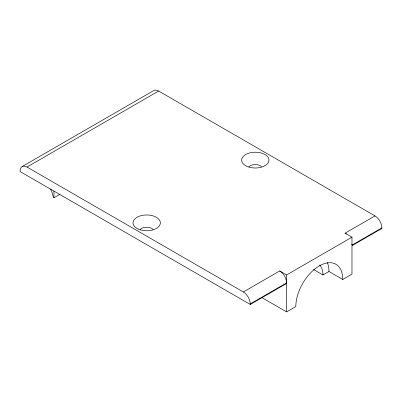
<?xml version="1.0" encoding="UTF-8"?>
<svg xmlns="http://www.w3.org/2000/svg" width="402" height="402" viewBox="0 0 402 402"><rect width="100%" height="100%" fill="white"/><g stroke="black" fill="none" stroke-linecap="round" stroke-linejoin="round"><path stroke-width="0.6" d="M50.602 188.945A26.035 15.03 60 0 1 53.305 197.196L53.928 197.744L53.928 190.995M261.707 297.505L286.616 311.887L286.616 283.45L250.255 304.445L20.1 171.569L20.1 171.036A9.764 5.638 60 0 1 27.004 167.051L158.654 91.033L374.991 215.904A9.764 5.638 60 0 1 381.9 227.864L381.9 228.442L351.981 245.712L351.981 274.149L342.775 279.465L328.967 271.491A33.2 19.165 -60 0 0 327.318 262.466M22.12 166.569L153.77 90.545A9.764 5.638 60 0 1 158.654 91.033M53.928 197.744L59.858 194.322M27.004 167.051L243.346 291.958L279.707 270.953L286.611 274.938L286.611 282.913L250.25 303.917L250.255 304.445M346.423 234.115A9.764 5.638 60 0 0 345.072 233.185L374.991 215.904M286.611 274.938L351.981 237.17L345.072 233.185M351.921 244.064A9.764 5.638 60 0 1 351.981 245.14L381.9 227.864M313.419 269.43L322.982 274.948L328.967 271.491M286.616 311.887L295.822 306.57A33.2 19.165 -60 0 1 319.299 265.913A33.2 19.165 -60 0 1 342.775 279.465M351.981 237.17L351.981 245.14M140.303 229.487A7.161 4.136 0 0 1 146.685 227.23A7.161 4.136 0 0 1 153.067 229.487M319.64 265.003A24.738 14.281 -60 0 1 322.982 274.948M243.346 291.958A9.764 5.638 60 0 1 250.25 303.917M249.114 166.584A7.161 4.136 0 0 1 261.516 166.584M279.707 270.953A9.764 5.638 60 0 1 286.611 282.913M138.082 228.999A13.668 7.894 0 0 0 160.187 224.095A13.668 7.894 0 0 0 141.785 215.492A13.668 7.894 0 0 0 138.082 228.999M248.481 166.946A13.668 7.894 0 0 0 268.988 160.107A13.668 7.894 0 0 0 248.481 153.278A13.668 7.894 0 0 0 248.481 166.946"/></g></svg>
